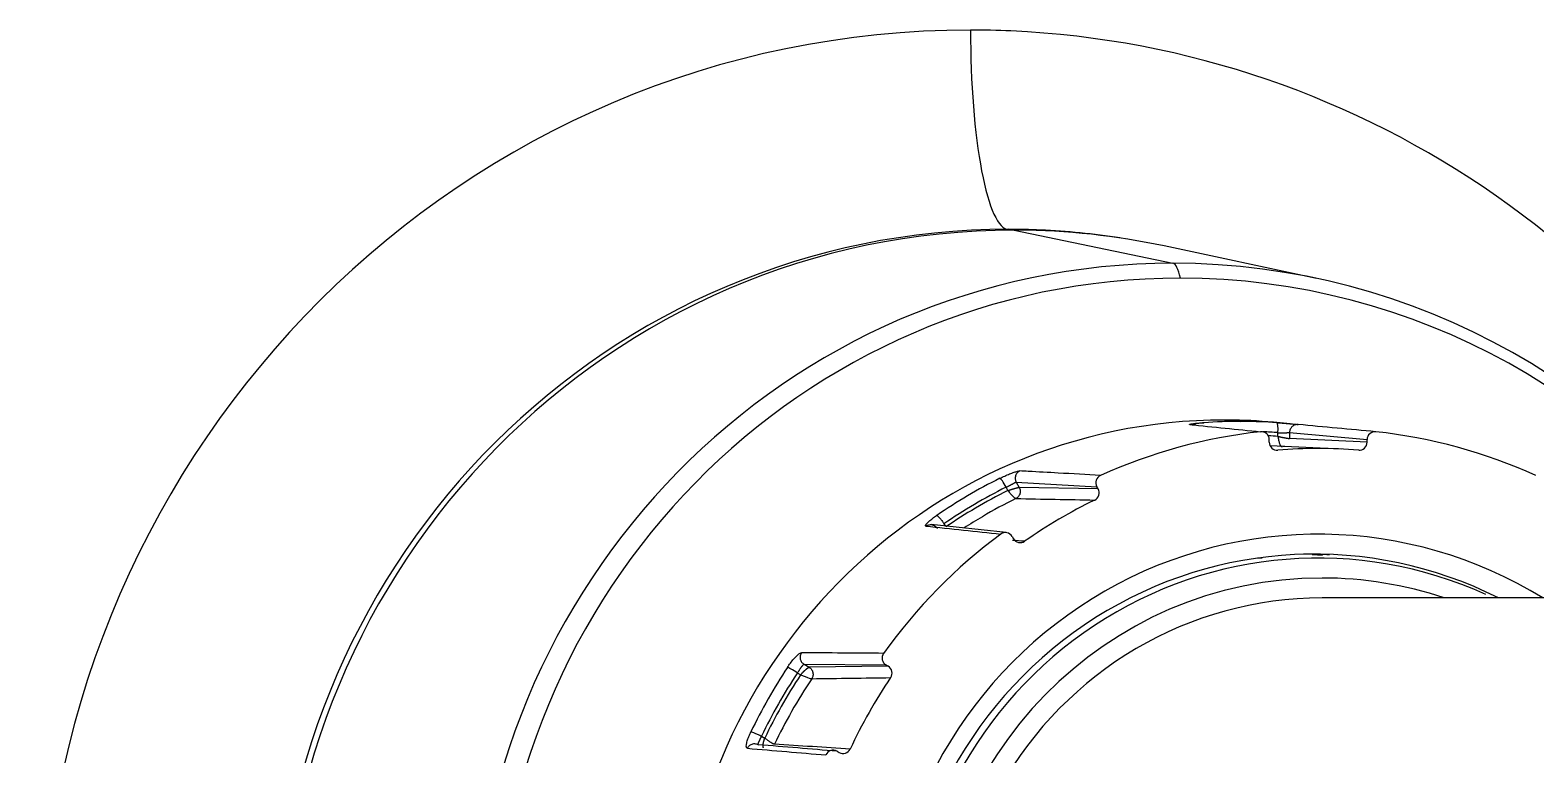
# Model space of a CAD drawing. Header units: millimetres. Extents: x -33000 to 294000, y 0 to 42408.
# Drawn here: x 136005.4 to 136043.16, y 15160.17 to 15178.35 of the extents above; entities that cross this region are included whole.
import ezdxf

# ---------------------------------------------------------------- set-up
doc = ezdxf.new("R2010")
doc.units = ezdxf.units.MM
doc.header["$LTSCALE"] = 50
doc.layers.add('arch', color=8, linetype='Continuous')

msp = doc.modelspace()

# ---------------------------------------------------------------- linework, layer by layer
at = {"layer": 'arch'}
for p, q in [((136030.071, 15173.334), (136030.067, 15173.334)), ((136030.071, 15173.334), (136034.058, 15172.502)), ((136037.656, 15172.123), (136033.836, 15172.937)), ((136034.534, 15168.454), (136034.534, 15168.454)), ((136035.35, 15168.57), (136035.347, 15168.57)), ((136035.35, 15168.57), (136035.745, 15168.534)), ((136036.999, 15168.475), (136036.581, 15168.513)), ((136036.472, 15168.014), (136036.472, 15168.077)), ((136038.283, 15167.841), (136036.494, 15167.923)), ((136036.689, 15168.159), (136036.689, 15168.253)), ((136036.982, 15168.257), (136036.982, 15168.105)), ((136036.982, 15168.257), (136038.926, 15168.077)), ((136038.926, 15168.013), (136036.982, 15168.105)), ((136038.926, 15168.013), (136038.926, 15168.077)), ((136029.917, 15166.8), (136029.87, 15166.882)), ((136030.128, 15167.01), (136030.203, 15166.879)), ((136030.128, 15167.01), (136032.15, 15166.897)), ((136032.181, 15166.842), (136030.203, 15166.879)), ((136032.181, 15166.842), (136032.15, 15166.897)), ((136029.875, 15165.746), (136027.993, 15165.945)), ((136028.315, 15165.967), (136028.349, 15165.907)), ((136030.024, 15165.647), (136030.056, 15165.592)), ((136036.296, 15165.105), (136036.178, 15165.105)), ((136097.74, 15164.105), (136037.795, 15164.105)), ((136024.805, 15162.44), (136024.933, 15162.364)), ((136024.805, 15162.44), (136026.86, 15162.423)), ((136026.914, 15162.392), (136024.933, 15162.364)), ((136026.914, 15162.392), (136026.86, 15162.423)), ((136024.718, 15162.174), (136024.638, 15162.221)), ((136023.74, 15160.636), (136023.82, 15160.589)), ((136025.633, 15160.258), (136025.687, 15160.227))]:
    msp.add_line(p, q, dxfattribs=at)
for centre, major_axis, ratio, start_param, end_param in [((136028.98, 15154.605), (0, 23.75), 0.981627, 0, 3.098231), ((136029.934, 15178.355), (0, 5), 0.190808, 1.570796, 3.141593), ((136028.98, 15154.605), (0, 23.75), 0.981627, 6.239824, 6.283185), ((136028.98, 15154.605), (0, 23.75), 0.981627, 5.12388, 6.239824), ((136029.934, 15154.605), (0, -18.75), 0.981627, 3.141593, 6.239824), ((136030.071, 15154.605), (0, 18.729), 0.981627, 0, 3.136508), ((136029.934, 15154.605), (0, -18.75), 0.981627, 3.098231, 3.141593), ((136030.071, 15154.605), (0, 18.729), 0.981627, 6.278101, 6.283185), ((136030.071, 15154.605), (0, 18.729), 0.981627, 6.076923, 6.278101), ((136029.934, 15154.605), (0, -18.75), 0.981627, 2.989212, 3.098231), ((136034.058, 15154.605), (0, -17.898), 0.981627, 3.141593, 6.283185), ((136034.058, 15154.605), (0, -17.898), 0.981627, 2.130294, 3.141593), ((136034.046, 15170.855), (0, 1.649), 0.190808, 5.596847, 6.243401), ((136034.245, 15154.605), (0, 17.525), 0.981627, 0, 1.570796), ((136034.245, 15154.605), (0, 17.525), 0.981627, 5.285288, 6.283185), ((136035.35, 15154.605), (0, 13.965), 0.981627, 0, 3.135271), ((136037.699, 15154.605), (0, -13.75), 0.981627, 3.248807, 3.557977), ((136035.745, 15154.605), (0, -13.929), 0.981627, 3.141593, 3.208527), ((136035.35, 15154.605), (0, 13.965), 0.981627, 6.276863, 6.283185), ((136035.35, 15154.605), (0, 13.965), 0.981627, 6.19324, 6.276863), ((136035.745, 15154.605), (0, -13.929), 0.981627, 3.135561, 3.141593), ((136035.745, 15154.605), (0, -13.929), 0.981627, 3.074658, 3.135561), ((136036.276, 15168.077), (-0.001, -0.2), 0.981497, 1.574855, 3.25304), ((136035.791, 15154.605), (0, -13.679), 0.981627, 3.074657, 3.102686), ((136036.642, 15168.253), (0.017, 0.249), 0.190381, 4.725389, 6.278733), ((136039.123, 15168.077), (0.001, -0.2), 0.981497, 3.030152, 4.708211), ((136037.699, 15154.605), (0, -13.75), 0.981627, 2.725208, 3.034378), ((136035.791, 15154.605), (0, 13.585), 0.981627, 6.215788, 6.233919), ((136036.669, 15168.014), (0, -0.2), 0.981621, 4.714785, 6.363487), ((136038.73, 15168.014), (0, -0.2), 0.981621, 6.202878, 7.850334), ((136037.699, 15154.605), (0, -13.25), 0.981627, 3.063446, 3.21974), ((136032.32, 15166.997), (0.001, -0.2), 0.981698, 3.552784, 5.230843), ((136035.745, 15154.605), (0, -13.929), 0.981627, 3.598256, 3.732126), ((136035.791, 15154.605), (0, -13.679), 0.981627, 3.598256, 3.732126), ((136035.791, 15154.605), (0, 13.585), 0.981627, 0.456201, 0.525085), ((136029.823, 15166.882), (-0.112, 0.224), 0.171256, 4.626885, 6.180228), ((136032.011, 15166.742), (0, -0.2), 0.981694, 0.444249, 2.091706), ((136035.839, 15154.605), (0, 13.335), 0.981627, 0.452249, 0.525085), ((136037.699, 15154.605), (0, -13.25), 0.981627, 3.587044, 3.743339), ((136037.699, 15154.605), (0, 11.1), 0.981627, 5.739641, 7.853982), ((136035.791, 15154.605), (0, 13.585), 0.981627, 0.525085, 0.590996), ((136035.839, 15154.605), (0, 13.335), 0.981627, 0.525085, 0.566324), ((136037.699, 15154.605), (0, -13.75), 0.981627, 3.772406, 4.081576), ((136037.604, 15154.605), (0, 10.6), 0.981627, 5.823582, 7.853982), ((136037.699, 15154.605), (0, -10.5), 0.981627, 2.721503, 4.712389), ((136029.854, 15165.547), (0, -0.2), 0.981426, 2.09324, 3.771421), ((136030.226, 15165.692), (0, -0.2), 0.981555, 5.237127, 6.885833), ((136037.795, 15154.605), (0, 10), 0.981627, 0, 1.570796), ((136037.795, 15154.605), (0, 10), 0.981627, 5.96559, 6.283185), ((136037.795, 15154.605), (0, 9.5), 0.981627, 0, 3.141593), ((136026.958, 15162.597), (0, -0.2), 0.981829, 4.080736, 5.758794), ((136035.745, 15154.605), (0, -13.929), 0.981627, 4.121855, 4.255725), ((136024.59, 15162.221), (-0.209, 0.137), 0.106243, 4.55231, 6.105654), ((136026.816, 15162.218), (0, -0.2), 0.9817, 0.97007, 2.617529), ((136035.791, 15154.605), (0, -13.679), 0.981627, 4.121855, 4.255725), ((136035.791, 15154.605), (0, 13.585), 0.981627, 0.9798, 1.048684), ((136035.839, 15154.605), (0, 13.335), 0.981627, 0.975848, 1.048684), ((136037.699, 15154.605), (0, -13.25), 0.981627, 4.110643, 4.266937), ((136035.791, 15154.605), (0, 13.585), 0.981627, 1.048684, 1.114595), ((136035.839, 15154.605), (0, 13.335), 0.981627, 1.048684, 1.118547), ((136025.535, 15160.085), (0.001, -0.2), 0.981554, 2.612511, 4.290688), ((136025.785, 15160.4), (0, -0.2), 0.981561, 5.758524, 7.407227)]:
    msp.add_ellipse(centre, major_axis=major_axis, ratio=ratio, start_param=start_param, end_param=end_param, dxfattribs=at)
for points, degree in [([(136034.479, 15168.456), (136034.468, 15168.457), (136034.465, 15168.461), (136034.509, 15168.47), (136034.59, 15168.481), (136034.706, 15168.493), (136034.787, 15168.499), (136034.83, 15168.502)], 3), ([(136034.479, 15168.456), (136035.071, 15168.396), (136035.663, 15168.336), (136036.255, 15168.276)], 3), ([(136036.659, 15168.502), (136036.704, 15168.499), (136036.792, 15168.493), (136036.933, 15168.481), (136037.051, 15168.47), (136037.146, 15168.461), (136037.186, 15168.457), (136037.199, 15168.456)], 3), ([(136039.144, 15168.276), (136038.495, 15168.336), (136037.847, 15168.396), (136037.199, 15168.456)], 3), ([(136036.76, 15167.911), (136036.772, 15167.909), (136036.784, 15167.909)], 2), ([(136036.806, 15167.909), (136036.831, 15167.91), (136036.854, 15167.918)], 2), ([(136029.715, 15167.106), (136029.756, 15167.126), (136029.836, 15167.164), (136029.965, 15167.219), (136030.075, 15167.26), (136030.166, 15167.287), (136030.205, 15167.293), (136030.218, 15167.293)], 3), ([(136030.43, 15167.281), (136030.359, 15167.285), (136030.289, 15167.289), (136030.218, 15167.293)], 3), ([(136031.181, 15167.239), (136030.931, 15167.253), (136030.681, 15167.267), (136030.43, 15167.281)], 3), ([(136032.24, 15167.18), (136031.887, 15167.199), (136031.534, 15167.219), (136031.181, 15167.239)], 3), ([(136030.118, 15166.599), (136030.777, 15166.587), (136031.436, 15166.574), (136032.095, 15166.562)], 3), ([(136027.863, 15165.908), (136027.851, 15165.909), (136027.844, 15165.921), (136027.873, 15165.965), (136027.936, 15166.026), (136028.029, 15166.102), (136028.096, 15166.15), (136028.131, 15166.175)], 3), ([(136027.863, 15165.908), (136028.488, 15165.841), (136029.113, 15165.775), (136029.739, 15165.708)], 3), ([(136030.337, 15165.527), (136030.235, 15165.534), (136030.134, 15165.541), (136030.032, 15165.547)], 3), ([(136037.811, 15165.171), (136037.724, 15165.178), (136037.636, 15165.184), (136037.549, 15165.189)], 3), ([(136024.387, 15162.36), (136024.412, 15162.398), (136024.463, 15162.471), (136024.55, 15162.577), (136024.628, 15162.659), (136024.697, 15162.715), (136024.731, 15162.73), (136024.744, 15162.73)], 3), ([(136026.8, 15162.714), (136026.114, 15162.719), (136025.429, 15162.725), (136024.744, 15162.73)], 3), ([(136024.998, 15162.079), (136025.658, 15162.087), (136026.318, 15162.096), (136026.978, 15162.105)], 3), ([(136023.384, 15160.331), (136023.372, 15160.332), (136023.356, 15160.35), (136023.357, 15160.416), (136023.378, 15160.511), (136023.42, 15160.631), (136023.454, 15160.707), (136023.473, 15160.747)], 3), ([(136025.633, 15160.258), (136024.976, 15160.313), (136024.318, 15160.367), (136023.661, 15160.422)], 3), ([(136025.962, 15160.314), (136025.33, 15160.353), (136024.697, 15160.393), (136024.065, 15160.432)], 3), ([(136023.384, 15160.331), (136024.041, 15160.276), (136024.698, 15160.221), (136025.355, 15160.166)], 3)]:
    msp.add_open_spline(points, degree=degree, dxfattribs=at)
for points, knots in [([(136034.539, 15168.453), (136034.539, 15168.453), (136034.543, 15168.452), (136034.555, 15168.452), (136034.588, 15168.451), (136034.618, 15168.45), (136034.635, 15168.449)], [0, 0, 0, 0, 0.000006, 0.347536, 0.680422, 1, 1, 1, 1]), ([(136034.839, 15168.501), (136034.81, 15168.498), (136034.755, 15168.494), (136034.682, 15168.486), (136034.621, 15168.479), (136034.589, 15168.474), (136034.575, 15168.471)], [0, 0, 0, 0, 0.253852, 0.505595, 0.75434, 1, 1, 1, 1]), ([(136037.199, 15168.456), (136037.172, 15168.459), (136037.144, 15168.456), (136037.092, 15168.438), (136037.068, 15168.424), (136037.027, 15168.387), (136037.011, 15168.363), (136036.988, 15168.313), (136036.982, 15168.285), (136036.982, 15168.257)], [0, 0, 0, 0, 0.25, 0.25, 0.5, 0.5, 0.75, 0.75, 1, 1, 1, 1]), ([(136036.689, 15168.253), (136036.694, 15168.252), (136036.706, 15168.251), (136036.725, 15168.249), (136036.746, 15168.248), (136036.769, 15168.248), (136036.791, 15168.247), (136036.814, 15168.248), (136036.837, 15168.248), (136036.859, 15168.249), (136036.88, 15168.25), (136036.9, 15168.251), (136036.919, 15168.253), (136036.936, 15168.254), (136036.951, 15168.255), (136036.965, 15168.257), (136036.975, 15168.257), (136036.98, 15168.257), (136036.982, 15168.257), (136036.982, 15168.257)], [0, 0, 0, 0, 0.038239, 0.094561, 0.15277, 0.21271, 0.273987, 0.336086, 0.398752, 0.461972, 0.525741, 0.590011, 0.654799, 0.720764, 0.788701, 0.858075, 0.927544, 0.996102, 1, 1, 1, 1]), ([(136036.689, 15168.159), (136036.692, 15168.158), (136036.697, 15168.157), (136036.704, 15168.156), (136036.711, 15168.154), (136036.719, 15168.153), (136036.726, 15168.151), (136036.733, 15168.15), (136036.74, 15168.148), (136036.747, 15168.147), (136036.754, 15168.145), (136036.761, 15168.144), (136036.768, 15168.143), (136036.775, 15168.141), (136036.782, 15168.14), (136036.788, 15168.139), (136036.795, 15168.137), (136036.801, 15168.136), (136036.808, 15168.135), (136036.814, 15168.134), (136036.82, 15168.132), (136036.826, 15168.131), (136036.832, 15168.13), (136036.838, 15168.129), (136036.844, 15168.128), (136036.85, 15168.127), (136036.856, 15168.126), (136036.861, 15168.125), (136036.866, 15168.124), (136036.872, 15168.123), (136036.877, 15168.122), (136036.882, 15168.121), (136036.887, 15168.12), (136036.891, 15168.119), (136036.896, 15168.119), (136036.9, 15168.118), (136036.905, 15168.117), (136036.909, 15168.116), (136036.913, 15168.116), (136036.917, 15168.115), (136036.921, 15168.114), (136036.925, 15168.114), (136036.929, 15168.113), (136036.932, 15168.112), (136036.935, 15168.112), (136036.939, 15168.111), (136036.942, 15168.111), (136036.945, 15168.11), (136036.948, 15168.11), (136036.951, 15168.109), (136036.953, 15168.109), (136036.956, 15168.108), (136036.958, 15168.108), (136036.961, 15168.108), (136036.963, 15168.107), (136036.965, 15168.107), (136036.967, 15168.107), (136036.969, 15168.107), (136036.971, 15168.106), (136036.972, 15168.106), (136036.974, 15168.106), (136036.975, 15168.106), (136036.977, 15168.106), (136036.978, 15168.106), (136036.979, 15168.105), (136036.98, 15168.105), (136036.981, 15168.105), (136036.982, 15168.105), (136036.982, 15168.105)], [0, 0, 0, 0, 0.019175, 0.038224, 0.057147, 0.075944, 0.094615, 0.113161, 0.131581, 0.149875, 0.168044, 0.186087, 0.204005, 0.221798, 0.239465, 0.257008, 0.274425, 0.291718, 0.308886, 0.325929, 0.342848, 0.359642, 0.376311, 0.392857, 0.409278, 0.425575, 0.441748, 0.457798, 0.473723, 0.489525, 0.505204, 0.520759, 0.536191, 0.5515, 0.566686, 0.581749, 0.59669, 0.611508, 0.626204, 0.640777, 0.655229, 0.669558, 0.683766, 0.697852, 0.711817, 0.725661, 0.739384, 0.752986, 0.766467, 0.779828, 0.793069, 0.806189, 0.81919, 0.832072, 0.844834, 0.857477, 0.870001, 0.882406, 0.894694, 0.906863, 0.918914, 0.930848, 0.942664, 0.954364, 0.965947, 0.977414, 0.988765, 1, 1, 1, 1]), ([(136036.689, 15168.159), (136036.692, 15168.143), (136036.694, 15168.126), (136036.7, 15168.095), (136036.703, 15168.079), (136036.713, 15168.034), (136036.72, 15168.006), (136036.735, 15167.959), (136036.743, 15167.939), (136036.758, 15167.913), (136036.765, 15167.906), (136036.772, 15167.906)], [0, 0, 0, 0, 0.125, 0.125, 0.25, 0.25, 0.5, 0.5, 0.75, 0.75, 1, 1, 1, 1]), ([(136030.218, 15167.293), (136030.193, 15167.281), (136030.171, 15167.264), (136030.134, 15167.223), (136030.12, 15167.198), (136030.103, 15167.145), (136030.101, 15167.117), (136030.106, 15167.061), (136030.115, 15167.034), (136030.128, 15167.01)], [0, 0, 0, 0, 0.25, 0.25, 0.5, 0.5, 0.75, 0.75, 1, 1, 1, 1]), ([(136029.87, 15166.882), (136029.875, 15166.884), (136029.885, 15166.888), (136029.903, 15166.896), (136029.922, 15166.906), (136029.942, 15166.916), (136029.962, 15166.927), (136029.982, 15166.938), (136030.001, 15166.948), (136030.02, 15166.959), (136030.039, 15166.969), (136030.056, 15166.978), (136030.072, 15166.987), (136030.087, 15166.995), (136030.1, 15167.001), (136030.112, 15167.007), (136030.121, 15167.01), (136030.126, 15167.01), (136030.128, 15167.01), (136030.128, 15167.01)], [0, 0, 0, 0, 0.038239, 0.094561, 0.15277, 0.21271, 0.273987, 0.336086, 0.398752, 0.461972, 0.525741, 0.590011, 0.654799, 0.720764, 0.788701, 0.858075, 0.927544, 0.996102, 1, 1, 1, 1]), ([(136029.917, 15166.8), (136029.919, 15166.801), (136029.924, 15166.803), (136029.931, 15166.805), (136029.938, 15166.807), (136029.945, 15166.81), (136029.952, 15166.812), (136029.959, 15166.814), (136029.966, 15166.816), (136029.973, 15166.819), (136029.979, 15166.821), (136029.986, 15166.823), (136029.993, 15166.825), (136030, 15166.827), (136030.006, 15166.829), (136030.013, 15166.831), (136030.019, 15166.833), (136030.025, 15166.835), (136030.032, 15166.837), (136030.038, 15166.839), (136030.044, 15166.841), (136030.05, 15166.843), (136030.056, 15166.844), (136030.061, 15166.846), (136030.067, 15166.848), (136030.073, 15166.849), (136030.078, 15166.851), (136030.083, 15166.853), (136030.089, 15166.854), (136030.094, 15166.855), (136030.099, 15166.857), (136030.104, 15166.858), (136030.108, 15166.859), (136030.113, 15166.861), (136030.117, 15166.862), (136030.122, 15166.863), (136030.126, 15166.864), (136030.13, 15166.865), (136030.134, 15166.866), (136030.138, 15166.867), (136030.142, 15166.868), (136030.146, 15166.869), (136030.149, 15166.87), (136030.153, 15166.871), (136030.156, 15166.871), (136030.159, 15166.872), (136030.163, 15166.873), (136030.166, 15166.873), (136030.168, 15166.874), (136030.171, 15166.875), (136030.174, 15166.875), (136030.176, 15166.876), (136030.179, 15166.876), (136030.181, 15166.876), (136030.183, 15166.877), (136030.185, 15166.877), (136030.187, 15166.877), (136030.189, 15166.878), (136030.191, 15166.878), (136030.193, 15166.878), (136030.194, 15166.878), (136030.196, 15166.879), (136030.197, 15166.879), (136030.198, 15166.879), (136030.2, 15166.879), (136030.201, 15166.879), (136030.202, 15166.879), (136030.202, 15166.879), (136030.203, 15166.879)], [0, 0, 0, 0, 0.019175, 0.038224, 0.057147, 0.075944, 0.094615, 0.113161, 0.131581, 0.149875, 0.168044, 0.186087, 0.204005, 0.221798, 0.239465, 0.257008, 0.274425, 0.291718, 0.308886, 0.325929, 0.342848, 0.359642, 0.376311, 0.392857, 0.409278, 0.425575, 0.441748, 0.457798, 0.473723, 0.489525, 0.505204, 0.520759, 0.536191, 0.5515, 0.566686, 0.581749, 0.59669, 0.611508, 0.626204, 0.640777, 0.655229, 0.669558, 0.683766, 0.697852, 0.711817, 0.725661, 0.739384, 0.752986, 0.766467, 0.779828, 0.793069, 0.806189, 0.81919, 0.832072, 0.844834, 0.857477, 0.870001, 0.882406, 0.894694, 0.906863, 0.918914, 0.930848, 0.942664, 0.954364, 0.965947, 0.977414, 0.988765, 1, 1, 1, 1]), ([(136029.917, 15166.8), (136029.927, 15166.788), (136029.937, 15166.775), (136029.957, 15166.749), (136029.968, 15166.737), (136029.999, 15166.701), (136030.02, 15166.679), (136030.057, 15166.641), (136030.074, 15166.626), (136030.101, 15166.605), (136030.112, 15166.599), (136030.118, 15166.599)], [0, 0, 0, 0, 0.125, 0.125, 0.25, 0.25, 0.5, 0.5, 0.75, 0.75, 1, 1, 1, 1]), ([(136030.203, 15166.879), (136030.216, 15166.855), (136030.225, 15166.829), (136030.231, 15166.774), (136030.228, 15166.747), (136030.212, 15166.694), (136030.199, 15166.67), (136030.164, 15166.628), (136030.143, 15166.611), (136030.118, 15166.599)], [0, 0, 0, 0, 0.25, 0.25, 0.5, 0.5, 0.75, 0.75, 1, 1, 1, 1]), ([(136028.131, 15166.175), (136028.138, 15166.174), (136028.148, 15166.168), (136028.173, 15166.147), (136028.188, 15166.132), (136028.222, 15166.093), (136028.241, 15166.07), (136028.278, 15166.021), (136028.297, 15165.994), (136028.315, 15165.967)], [0, 0, 0, 0, 0.25, 0.25, 0.5, 0.5, 0.75, 0.75, 1, 1, 1, 1]), ([(136027.863, 15165.908), (136027.873, 15165.915), (136027.884, 15165.921), (136027.908, 15165.933), (136027.921, 15165.937), (136027.948, 15165.943), (136027.962, 15165.945), (136027.99, 15165.945), (136028.005, 15165.944), (136028.033, 15165.938), (136028.047, 15165.933), (136028.073, 15165.921), (136028.085, 15165.913), (136028.107, 15165.896), (136028.117, 15165.887), (136028.134, 15165.867), (136028.142, 15165.856), (136028.148, 15165.845)], [0, 0, 0, 0, 0.125, 0.125, 0.25, 0.25, 0.375, 0.375, 0.5, 0.5, 0.625, 0.625, 0.75, 0.75, 0.875, 0.875, 1, 1, 1, 1]), ([(136037.981, 15165.184), (136037.896, 15165.189), (136037.811, 15165.194), (136037.611, 15165.202), (136037.496, 15165.204), (136037.364, 15165.205), (136037.349, 15165.205), (136037.334, 15165.205)], [0, 0, 0, 0, 0.394977, 0.394977, 0.92945, 0.92945, 1, 1, 1, 1]), ([(136024.744, 15162.73), (136024.728, 15162.707), (136024.717, 15162.681), (136024.705, 15162.627), (136024.705, 15162.598), (136024.717, 15162.544), (136024.728, 15162.518), (136024.76, 15162.473), (136024.781, 15162.454), (136024.805, 15162.44)], [0, 0, 0, 0, 0.25, 0.25, 0.5, 0.5, 0.75, 0.75, 1, 1, 1, 1]), ([(136024.638, 15162.221), (136024.641, 15162.225), (136024.648, 15162.234), (136024.659, 15162.25), (136024.671, 15162.268), (136024.683, 15162.286), (136024.695, 15162.305), (136024.708, 15162.323), (136024.72, 15162.341), (136024.731, 15162.359), (136024.743, 15162.375), (136024.753, 15162.39), (136024.764, 15162.404), (136024.773, 15162.416), (136024.782, 15162.426), (136024.79, 15162.434), (136024.798, 15162.438), (136024.802, 15162.44), (136024.804, 15162.44), (136024.805, 15162.44)], [0, 0, 0, 0, 0.03824, 0.094561, 0.15277, 0.21271, 0.273987, 0.336086, 0.398752, 0.461972, 0.525741, 0.590011, 0.654799, 0.720764, 0.788702, 0.858076, 0.927545, 0.996103, 1, 1, 1, 1]), ([(136024.718, 15162.174), (136024.719, 15162.176), (136024.723, 15162.18), (136024.728, 15162.185), (136024.733, 15162.191), (136024.738, 15162.196), (136024.743, 15162.202), (136024.748, 15162.207), (136024.753, 15162.212), (136024.758, 15162.218), (136024.762, 15162.223), (136024.767, 15162.228), (136024.772, 15162.233), (136024.777, 15162.238), (136024.782, 15162.243), (136024.786, 15162.248), (136024.791, 15162.253), (136024.796, 15162.257), (136024.8, 15162.262), (136024.805, 15162.266), (136024.809, 15162.271), (136024.813, 15162.275), (136024.818, 15162.279), (136024.822, 15162.283), (136024.826, 15162.287), (136024.83, 15162.291), (136024.834, 15162.295), (136024.838, 15162.298), (136024.842, 15162.302), (136024.846, 15162.305), (136024.85, 15162.309), (136024.853, 15162.312), (136024.857, 15162.315), (136024.86, 15162.318), (136024.864, 15162.321), (136024.867, 15162.324), (136024.871, 15162.326), (136024.874, 15162.329), (136024.877, 15162.331), (136024.88, 15162.334), (136024.883, 15162.336), (136024.886, 15162.338), (136024.889, 15162.34), (136024.891, 15162.342), (136024.894, 15162.344), (136024.897, 15162.346), (136024.899, 15162.348), (136024.901, 15162.349), (136024.904, 15162.351), (136024.906, 15162.352), (136024.908, 15162.354), (136024.91, 15162.355), (136024.912, 15162.356), (136024.914, 15162.357), (136024.916, 15162.358), (136024.918, 15162.359), (136024.92, 15162.36), (136024.921, 15162.36), (136024.923, 15162.361), (136024.924, 15162.362), (136024.926, 15162.362), (136024.927, 15162.363), (136024.928, 15162.363), (136024.929, 15162.363), (136024.93, 15162.363), (136024.931, 15162.364), (136024.932, 15162.364), (136024.933, 15162.364), (136024.933, 15162.364)], [0, 0, 0, 0, 0.019175, 0.038224, 0.057147, 0.075944, 0.094615, 0.113161, 0.131581, 0.149875, 0.168044, 0.186087, 0.204005, 0.221798, 0.239465, 0.257008, 0.274425, 0.291718, 0.308886, 0.325929, 0.342848, 0.359642, 0.376311, 0.392857, 0.409278, 0.425575, 0.441748, 0.457798, 0.473723, 0.489525, 0.505204, 0.520759, 0.536191, 0.5515, 0.566686, 0.581749, 0.59669, 0.611508, 0.626204, 0.640777, 0.655229, 0.669558, 0.683766, 0.697852, 0.711817, 0.725661, 0.739384, 0.752986, 0.766467, 0.779828, 0.793069, 0.806189, 0.81919, 0.832072, 0.844834, 0.857477, 0.870001, 0.882406, 0.894694, 0.906863, 0.918914, 0.930848, 0.942664, 0.954364, 0.965947, 0.977414, 0.988765, 1, 1, 1, 1]), ([(136024.933, 15162.364), (136024.957, 15162.35), (136024.977, 15162.332), (136025.009, 15162.288), (136025.02, 15162.262), (136025.032, 15162.209), (136025.033, 15162.181), (136025.023, 15162.127), (136025.013, 15162.101), (136024.998, 15162.079)], [0, 0, 0, 0, 0.25, 0.25, 0.5, 0.5, 0.75, 0.75, 1, 1, 1, 1]), ([(136024.718, 15162.174), (136024.733, 15162.168), (136024.748, 15162.162), (136024.778, 15162.15), (136024.794, 15162.144), (136024.839, 15162.127), (136024.868, 15162.116), (136024.92, 15162.099), (136024.943, 15162.091), (136024.978, 15162.081), (136024.991, 15162.079), (136024.998, 15162.079)], [0, 0, 0, 0, 0.125, 0.125, 0.25, 0.25, 0.5, 0.5, 0.75, 0.75, 1, 1, 1, 1]), ([(136023.473, 15160.747), (136023.479, 15160.746), (136023.492, 15160.743), (136023.525, 15160.732), (136023.547, 15160.724), (136023.596, 15160.704), (136023.624, 15160.691), (136023.682, 15160.665), (136023.711, 15160.651), (136023.74, 15160.636)], [0, 0, 0, 0, 0.25, 0.25, 0.5, 0.5, 0.75, 0.75, 1, 1, 1, 1]), ([(136023.384, 15160.331), (136023.389, 15160.342), (136023.395, 15160.353), (136023.41, 15160.375), (136023.419, 15160.385), (136023.44, 15160.405), (136023.451, 15160.413), (136023.476, 15160.428), (136023.489, 15160.434), (136023.517, 15160.444), (136023.531, 15160.447), (136023.56, 15160.449), (136023.574, 15160.449), (136023.601, 15160.445), (136023.614, 15160.442), (136023.639, 15160.434), (136023.651, 15160.428), (136023.661, 15160.422)], [0, 0, 0, 0, 0.125, 0.125, 0.25, 0.25, 0.375, 0.375, 0.5, 0.5, 0.625, 0.625, 0.75, 0.75, 0.875, 0.875, 1, 1, 1, 1]), ([(136023.661, 15160.422), (136023.661, 15160.422), (136023.659, 15160.422), (136023.656, 15160.423), (136023.654, 15160.428), (136023.653, 15160.434), (136023.655, 15160.443), (136023.659, 15160.454), (136023.663, 15160.466), (136023.669, 15160.48), (136023.675, 15160.495), (136023.683, 15160.512), (136023.691, 15160.529), (136023.699, 15160.547), (136023.708, 15160.566), (136023.717, 15160.585), (136023.726, 15160.604), (136023.733, 15160.621), (136023.738, 15160.632), (136023.74, 15160.636)], [0, 0, 0, 0, 0.003903, 0.072465, 0.141943, 0.211323, 0.279229, 0.345146, 0.410008, 0.47428, 0.537984, 0.601171, 0.663845, 0.725971, 0.787253, 0.847192, 0.905407, 0.961737, 1, 1, 1, 1]), ([(136023.79, 15160.346), (136023.789, 15160.346), (136023.788, 15160.346), (136023.787, 15160.347), (136023.786, 15160.347), (136023.785, 15160.348), (136023.784, 15160.349), (136023.783, 15160.351), (136023.781, 15160.352), (136023.78, 15160.354), (136023.78, 15160.356), (136023.779, 15160.359), (136023.778, 15160.362), (136023.777, 15160.365), (136023.777, 15160.368), (136023.776, 15160.372), (136023.776, 15160.376), (136023.776, 15160.38), (136023.776, 15160.385), (136023.776, 15160.39), (136023.776, 15160.396), (136023.777, 15160.402), (136023.777, 15160.408), (136023.778, 15160.414), (136023.779, 15160.421), (136023.78, 15160.429), (136023.781, 15160.436), (136023.782, 15160.444), (136023.784, 15160.453), (136023.786, 15160.461), (136023.787, 15160.47), (136023.79, 15160.48), (136023.792, 15160.49), (136023.794, 15160.5), (136023.797, 15160.51), (136023.8, 15160.521), (136023.803, 15160.532), (136023.806, 15160.543), (136023.809, 15160.554), (136023.812, 15160.566), (136023.816, 15160.578), (136023.818, 15160.585), (136023.82, 15160.589)], [0, 0, 0, 0, 0.018315, 0.036959, 0.055935, 0.075243, 0.094885, 0.114862, 0.135176, 0.155828, 0.176818, 0.198149, 0.21982, 0.241833, 0.26419, 0.28689, 0.309935, 0.333326, 0.357062, 0.381146, 0.405578, 0.430358, 0.455488, 0.480967, 0.506797, 0.532977, 0.559509, 0.586394, 0.61363, 0.64122, 0.669164, 0.697461, 0.726114, 0.755121, 0.784483, 0.814201, 0.844275, 0.874706, 0.905493, 0.936638, 0.96814, 1, 1, 1, 1]), ([(136024.065, 15160.432), (136024.062, 15160.432), (136024.057, 15160.433), (136024.046, 15160.437), (136024.033, 15160.443), (136024.017, 15160.451), (136024, 15160.462), (136023.98, 15160.474), (136023.958, 15160.488), (136023.935, 15160.503), (136023.91, 15160.521), (136023.883, 15160.541), (136023.852, 15160.564), (136023.831, 15160.581), (136023.82, 15160.589)], [0, 0, 0, 0, 0.081917, 0.160746, 0.237006, 0.313291, 0.390773, 0.468844, 0.546821, 0.624483, 0.705096, 0.79338, 0.89167, 1, 1, 1, 1])]:
    msp.add_open_spline(points, degree=3, knots=knots, dxfattribs=at)

doc.saveas('drawing.dxf')
